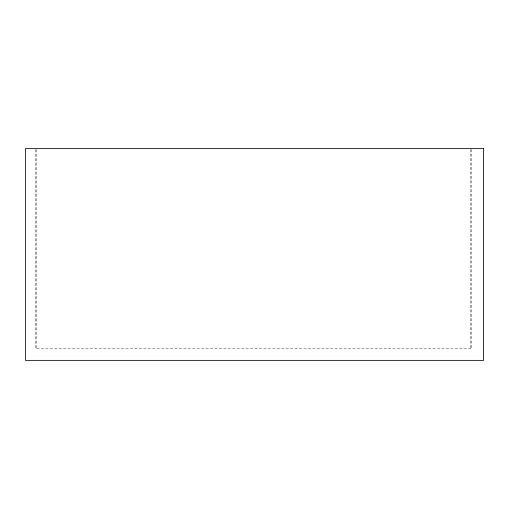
<?xml version="1.0" encoding="UTF-8"?>
<svg xmlns="http://www.w3.org/2000/svg" width="509" height="509" viewBox="0 0 509 509"><rect width="100%" height="100%" fill="white"/><g stroke="black" fill="none" stroke-linecap="round" stroke-linejoin="round"><path stroke-width="0.38" stroke-dasharray="2.54 1.91" d="M471.798 149.43L471.798 348.818L35.636 348.818L35.636 148.634M470.64 149.43L470.64 348.818M36.794 149.43L36.794 348.818"/><path stroke-width="0.76" d="M483.55 148.634L25.45 148.634L25.45 360.366L483.55 360.366L483.55 148.634"/></g></svg>
